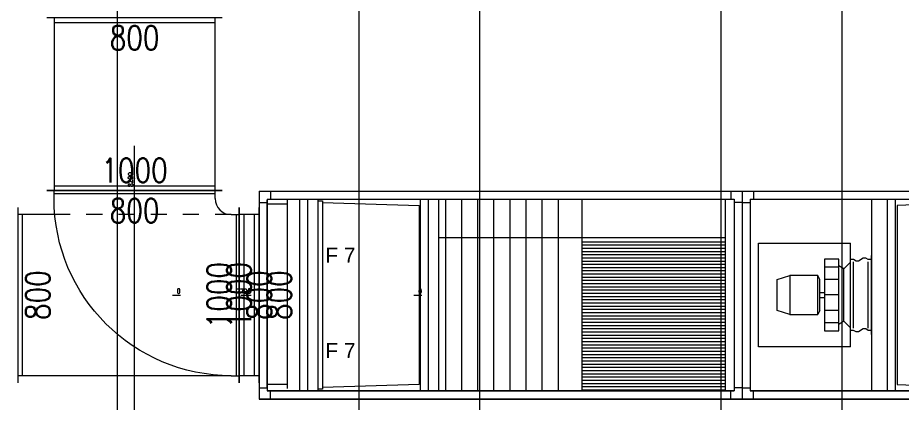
# Model space of a CAD drawing. Extents: x 6529560 to 6558080, y 5579316 to 5588131.
# Drawn here: x 6543279.13 to 6543284.63, y 5579514.83 to 5579517.22 of the extents above; entities that cross this region are included whole.
import ezdxf

# ---------------------------------------------------------------- set-up
doc = ezdxf.new("R2010")
doc.units = 0
doc.header["$MEASUREMENT"] = 0
doc.linetypes.add('ACAD_ISO10W100', pattern=[18, 12, -3, 0, -3])
doc.linetypes.add('DASHED', pattern=[0.75, 0.5, -0.25])
doc.layers.get('0').update_dxf_attribs({"color": 2, "linetype": 'CONTINUOUS', "lineweight": 5})
for name, color, linetype in [('1', 2, 'CONTINUOUS'), ('FLUID-NC2 czerpnia', 7, 'CONTINUOUS'), ('FLUID-NC2 czerpnia-150-DIM', 7, 'CONTINUOUS'), ('FLUID-NC2 czerpnia-30-ARRDU', 7, 'CONTINUOUS'), ('FLUID-WC2 wyrzut', 7, 'CONTINUOUS'), ('FLUID-WC2 wyrzut-150-DIM', 7, 'CONTINUOUS'), ('FLUID-WC2 wyrzut-30-ARRDU', 7, 'CONTINUOUS'), ('FLUID-WC2 wyrzut-HID', 7, 'CONTINUOUS')]:
    doc.layers.add(name, color=color, linetype=linetype)
for name, color, linetype, lineweight in [('arch_osie', 181, 'CONTINUOUS', 5), ('arch_zadaszenie_raster', 76, 'CONTINUOUS', 15), ('IS_CIĘŻARY', 1, 'CONTINUOUS', 25)]:
    doc.layers.add(name, color=color, linetype=linetype, lineweight=lineweight)
doc.styles.add('FDBES', font='simplex.shx')
doc.styles.add('simplex', font='simplex.shx', dxfattribs={"width": 0.8})
doc.styles.get("Standard").update_dxf_attribs({"font": 'arial.ttf', "width": 0.75})
doc.dimstyles.new('FDBES', dxfattribs={"dimscale": 50, "dimtxt": 4, "dimasz": 2.5, "dimexe": 0.8, "dimexo": 2, "dimgap": 1, "dimtad": 1, "dimdsep": 46, "dimtxsty": 'FDBES', "dimcen": 2.5, "dimclrd": 4, "dimclre": 5, "dimadec": 0, "dimazin": 0, "dimtfac": 1, "dimtmove": 0, "dimatfit": 3, "dimfxl": 1, "dimarcsym": 0})

# ---------------------------------------------------------------- blocks, each defined once
blk = doc.blocks.new('A$C27407B16')
at = {"layer": '1'}
for p, q in [((-6.5124604589e-06, 1289.999998060119), (274.9999934875396, 1289.999998060119)), ((-6.5124604589e-06, 1289.999998060119), (-6.5124604589e-06, -1.9398803488e-06)), ((69.99999348753954, 1289.999998060119), (69.99999348753954, 1239.999998060119)), ((274.9999934875396, 1289.999998060119), (1024.999993487539, 1289.999998060119)), ((1024.999993487539, 1289.999998060119), (2999.99999348754, 1289.999998060119)), ((2929.99999348754, 1289.999998060119), (2929.99999348754, 1239.999998060119)), ((2999.99999348754, 1289.999998060119), (2999.99999348754, -1.9398803488e-06)), ((2999.99999348754, 1289.999998060119), (3924.99999348754, 1289.999998060119)), ((2999.99999348754, 1289.999998060119), (2999.99999348754, -1.9398803488e-06)), ((3069.99999348754, 1289.999998060119), (3069.99999348754, 1239.999998060119)), ((3924.99999348754, 1289.999998060119), (4449.99999348754, 1289.999998060119)), ((4379.999993487539, 1289.999998060119), (4379.999993487539, 1239.999998060119)), ((4449.99999348754, 1289.999998060119), (4449.99999348754, -1.9398803488e-06)), ((-6.5124604589e-06, 1219.999998060119), (49.99999348753954, 1219.999998060119)), ((49.99999348753954, 1239.999998060119), (274.9999934875396, 1239.999998060119)), ((49.99999348753954, 1239.999998060119), (49.99999348753954, 49.99999806011965)), ((49.99999348753954, 64.99999806011965), (49.99999348753954, 1234.99999806012)), ((174.9999934875395, 1209.999998060119), (49.99999348753954, 1209.999998060119)), ((174.9999934875395, 64.99999806011965), (174.9999934875395, 1234.99999806012)), ((249.9999934875396, 1239.999998060119), (249.9999934875396, 49.99999806011965)), ((274.9999934875396, 1239.999998060119), (1024.999993487539, 1239.999998060119)), ((299.9999934875395, 1239.999998060119), (299.9999934875395, 49.99999806011965)), ((362.9999934875395, 1240.99999806012), (362.9999934875395, 50.99999806011965)), ((362.9999934875395, 1230.999998060119), (392.9999934875395, 1230.999998060119)), ((392.9999934875395, 1230.999998060119), (392.9999934875395, 60.99999806011965)), ((392.9999934875395, 1220.99999806012), (992.9999934875395, 1200.99999806012)), ((999.9999934875395, 1239.999998060119), (999.9999934875395, 49.99999806011965)), ((1024.999993487539, 1239.999998060119), (2949.99999348754, 1239.999998060119)), ((1049.999993487539, 1239.999998060119), (1049.999993487539, 49.99999806011965)), ((1112.999993487539, 1240.99999806012), (1112.999993487539, 50.99999806011965)), ((1157.999993487539, 1002.999998060119), (1157.999993487539, 1240.99999806012)), ((1257.999993487539, 1002.999998060119), (1257.999993487539, 1240.99999806012)), ((1357.999993487539, 1002.999998060119), (1357.999993487539, 1240.99999806012)), ((1457.999993487539, 1002.999998060119), (1457.999993487539, 1240.99999806012)), ((1557.999993487539, 1002.999998060119), (1557.999993487539, 1240.99999806012)), ((1657.999993487539, 1002.999998060119), (1657.999993487539, 1240.99999806012)), ((1757.999993487539, 1002.999998060119), (1757.999993487539, 1240.99999806012)), ((1857.999993487539, 1002.999998060119), (1857.999993487539, 1240.99999806012)), ((2002.99999348754, 1240.99999806012), (2002.99999348754, 50.99999806011965)), ((2892.99999348754, 1240.99999806012), (2892.99999348754, 50.99999806011965)), ((2949.99999348754, 1239.999998060119), (2949.99999348754, 49.99999806011965)), ((2999.99999348754, 1219.999998060119), (2949.99999348754, 1219.999998060119)), ((2999.99999348754, 1219.999998060119), (3049.99999348754, 1219.999998060119)), ((3049.99999348754, 1239.999998060119), (3924.99999348754, 1239.999998060119)), ((3049.99999348754, 1239.999998060119), (3049.99999348754, 49.99999806011965)), ((3801.99999348754, 1240.99999806012), (3801.99999348754, 50.99999806011965)), ((3899.99999348754, 1239.999998060119), (3899.99999348754, 49.99999806011965)), ((3924.99999348754, 1239.999998060119), (4399.999993487539, 1239.999998060119)), ((3949.99999348754, 1239.999998060119), (3949.99999348754, 49.99999806011965)), ((4462.999993487539, 1220.99999806012), (3962.999993487539, 1200.99999806012)), ((4399.999993487539, 1239.999998060119), (4399.999993487539, 49.99999806011965)), ((4449.99999348754, 1219.999998060119), (4399.999993487539, 1219.999998060119)), ((4492.999993487539, 1230.999998060119), (4462.999993487539, 1230.999998060119)), ((4462.999993487539, 1230.999998060119), (4462.999993487539, 60.99999806011965)), ((992.9999934875395, 1200.99999806012), (992.9999934875395, 90.99999806011965)), ((3962.999993487539, 1200.99999806012), (3962.999993487539, 90.99999806011965)), ((4449.99999348754, 119.9999980601196), (4449.99999348754, 1169.999998060119)), ((4529.999993487539, 1153.999998060119), (4499.99999348754, 1135.999998060119)), ((4544.999993487539, 1153.999998060119), (4529.999993487539, 1153.999998060119)), ((4559.999993487539, 1144.999998060119), (4544.999993487539, 1153.999998060119)), ((4579.999993487539, 119.9999980601196), (4579.999993487539, 1169.999998060119)), ((4469.999993487539, 1144.999998060119), (4449.99999348754, 1144.999998060119)), ((4484.99999348754, 1135.999998060119), (4469.999993487539, 1144.999998060119)), ((4469.999993487539, 158.9999980601196), (4469.999993487539, 1130.999998060119)), ((4499.99999348754, 1135.999998060119), (4484.99999348754, 1135.999998060119)), ((4579.999993487539, 1144.999998060119), (4559.999993487539, 1144.999998060119)), ((4559.999993487539, 158.9999980601196), (4559.999993487539, 1130.999998060119)), ((1112.999993487539, 1002.999998060119), (2892.99999348754, 1002.999998060119)), ((1157.999993487539, 50.99999806011965), (1157.999993487539, 1002.999998060119)), ((1257.999993487539, 50.99999806011965), (1257.999993487539, 1002.999998060119)), ((1357.999993487539, 50.99999806011965), (1357.999993487539, 1002.999998060119)), ((1457.999993487539, 50.99999806011965), (1457.999993487539, 1002.999998060119)), ((1557.999993487539, 50.99999806011965), (1557.999993487539, 1002.999998060119)), ((1657.999993487539, 50.99999806011965), (1657.999993487539, 1002.999998060119)), ((1757.999993487539, 50.99999806011965), (1757.999993487539, 1002.999998060119)), ((1857.999993487539, 50.99999806011965), (1857.999993487539, 1002.999998060119)), ((2002.99999348754, 976.9999980601197), (2892.99999348754, 976.9999980601197)), ((2002.99999348754, 956.9999980601195), (2892.99999348754, 956.9999980601195)), ((2002.99999348754, 936.9999980601197), (2892.99999348754, 936.9999980601197)), ((3101.99999348754, 323.9999980601197), (3101.99999348754, 966.9999980601197)), ((3101.99999348754, 966.9999980601197), (3671.99999348754, 966.9999980601197)), ((3671.99999348754, 323.9999980601197), (3671.99999348754, 966.9999980601197)), ((2002.99999348754, 916.9999980601197), (2892.99999348754, 916.9999980601197)), ((2002.99999348754, 896.9999980601197), (2892.99999348754, 896.9999980601197)), ((3671.99999348754, 400.9999980601196), (3671.99999348754, 890.9999980601197)), ((3801.99999348754, 400.9999980601196), (3801.99999348754, 890.9999980601197)), ((2002.99999348754, 876.9999980601197), (2892.99999348754, 876.9999980601197)), ((2002.99999348754, 856.9999980601195), (2892.99999348754, 856.9999980601195)), ((2002.99999348754, 836.9999980601197), (2892.99999348754, 836.9999980601197)), ((3599.99999348754, 867.9999980601197), (3511.99999348754, 867.9999980601197)), ((3511.99999348754, 867.9999980601197), (3511.99999348754, 422.9999980601196)), ((3599.99999348754, 422.9999980601196), (3599.99999348754, 867.9999980601197)), ((3631.99999348754, 807.9999980601197), (3599.99999348754, 827.9999980601197)), ((3631.99999348754, 807.9999980601197), (3671.99999348754, 848.9999980601195)), ((3691.99999348754, 865.9999980601197), (3671.99999348754, 865.9999980601197)), ((3706.99999348754, 856.9999980601195), (3691.99999348754, 865.9999980601197)), ((3691.99999348754, 439.9999980601196), (3691.99999348754, 851.9999980601197)), ((3721.99999348754, 856.9999980601195), (3706.99999348754, 856.9999980601195)), ((3751.999993487539, 874.9999980601197), (3721.99999348754, 856.9999980601195)), ((3766.99999348754, 874.9999980601197), (3751.999993487539, 874.9999980601197)), ((3781.99999348754, 865.9999980601197), (3766.99999348754, 874.9999980601197)), ((3801.99999348754, 865.9999980601197), (3781.99999348754, 865.9999980601197)), ((3781.99999348754, 439.9999980601196), (3781.99999348754, 851.9999980601197)), ((2002.99999348754, 816.9999980601197), (2892.99999348754, 816.9999980601197)), ((2002.99999348754, 796.9999980601197), (2892.99999348754, 796.9999980601197)), ((2002.99999348754, 776.9999980601197), (2892.99999348754, 776.9999980601197)), ((3599.99999348754, 817.9999980601197), (3511.99999348754, 817.9999980601197)), ((3631.99999348754, 483.9999980601196), (3631.99999348754, 807.9999980601197)), ((2002.99999348754, 756.9999980601197), (2892.99999348754, 756.9999980601197)), ((2002.99999348754, 736.9999980601197), (2892.99999348754, 736.9999980601197)), ((2002.99999348754, 716.9999980601197), (2892.99999348754, 716.9999980601197)), ((3215.999993487539, 742.9999980601197), (3295.99999348754, 766.9999980601197)), ((3215.999993487539, 548.9999980601197), (3215.999993487539, 742.9999980601197)), ((3468.999993487539, 766.9999980601197), (3295.99999348754, 766.9999980601197)), ((3295.99999348754, 766.9999980601197), (3295.99999348754, 523.9999980601197)), ((3481.99999348754, 742.9999980601197), (3468.999993487539, 766.9999980601197)), ((3468.999993487539, 523.9999980601197), (3468.999993487539, 766.9999980601197)), ((3481.99999348754, 548.9999980601197), (3481.99999348754, 742.9999980601197)), ((3599.99999348754, 742.9999980601197), (3511.99999348754, 742.9999980601197)), ((2002.99999348754, 696.9999980601197), (2892.99999348754, 696.9999980601197)), ((2002.99999348754, 676.9999980601197), (2892.99999348754, 676.9999980601197)), ((3481.99999348754, 660.9999980601197), (3511.99999348754, 660.9999980601197)), ((2002.99999348754, 656.9999980601197), (2892.99999348754, 656.9999980601197)), ((2002.99999348754, 636.9999980601197), (2892.99999348754, 636.9999980601197)), ((2002.99999348754, 616.9999980601197), (2892.99999348754, 616.9999980601197)), ((3481.99999348754, 630.9999980601197), (3511.99999348754, 630.9999980601197)), ((3599.99999348754, 645.9999980601197), (3511.99999348754, 645.9999980601197)), ((2002.99999348754, 596.9999980601197), (2892.99999348754, 596.9999980601197)), ((2002.99999348754, 576.9999980601197), (2892.99999348754, 576.9999980601197)), ((2002.99999348754, 556.9999980601197), (2892.99999348754, 556.9999980601197)), ((2002.99999348754, 536.9999980601197), (2892.99999348754, 536.9999980601197)), ((2002.99999348754, 516.9999980601197), (2892.99999348754, 516.9999980601197)), ((2002.99999348754, 496.9999980601196), (2892.99999348754, 496.9999980601196)), ((3295.99999348754, 523.9999980601197), (3215.999993487539, 548.9999980601197)), ((3295.99999348754, 523.9999980601197), (3468.999993487539, 523.9999980601197)), ((3481.99999348754, 548.9999980601197), (3468.999993487539, 523.9999980601197)), ((3599.99999348754, 548.9999980601197), (3511.99999348754, 548.9999980601197)), ((2002.99999348754, 476.9999980601197), (2892.99999348754, 476.9999980601197)), ((2002.99999348754, 456.9999980601196), (2892.99999348754, 456.9999980601196)), ((3599.99999348754, 472.9999980601196), (3511.99999348754, 472.9999980601196)), ((3631.99999348754, 483.9999980601196), (3599.99999348754, 462.9999980601196)), ((3671.99999348754, 442.9999980601196), (3631.99999348754, 483.9999980601196)), ((2002.99999348754, 436.9999980601196), (2892.99999348754, 436.9999980601196)), ((2002.99999348754, 416.9999980601196), (2892.99999348754, 416.9999980601196)), ((2002.99999348754, 396.9999980601197), (2892.99999348754, 396.9999980601197)), ((3511.99999348754, 422.9999980601196), (3599.99999348754, 422.9999980601196)), ((3691.99999348754, 425.9999980601196), (3671.99999348754, 425.9999980601196)), ((3706.99999348754, 416.9999980601196), (3691.99999348754, 425.9999980601196)), ((3721.99999348754, 416.9999980601196), (3706.99999348754, 416.9999980601196)), ((3751.999993487539, 434.9999980601196), (3721.99999348754, 416.9999980601196)), ((3766.99999348754, 434.9999980601196), (3751.999993487539, 434.9999980601196)), ((3781.99999348754, 425.9999980601196), (3766.99999348754, 434.9999980601196)), ((3801.99999348754, 425.9999980601196), (3781.99999348754, 425.9999980601196)), ((2002.99999348754, 376.9999980601197), (2892.99999348754, 376.9999980601197)), ((2002.99999348754, 356.9999980601196), (2892.99999348754, 356.9999980601196)), ((2002.99999348754, 336.9999980601197), (2892.99999348754, 336.9999980601197)), ((2002.99999348754, 316.9999980601196), (2892.99999348754, 316.9999980601196)), ((2002.99999348754, 296.9999980601197), (2892.99999348754, 296.9999980601197)), ((2002.99999348754, 276.9999980601197), (2892.99999348754, 276.9999980601197)), ((3671.99999348754, 323.9999980601197), (3101.99999348754, 323.9999980601197)), ((2002.99999348754, 256.9999980601196), (2892.99999348754, 256.9999980601196)), ((2002.99999348754, 236.9999980601197), (2892.99999348754, 236.9999980601197)), ((2002.99999348754, 216.9999980601196), (2892.99999348754, 216.9999980601196)), ((2002.99999348754, 196.9999980601196), (2892.99999348754, 196.9999980601196)), ((2002.99999348754, 176.9999980601196), (2892.99999348754, 176.9999980601196)), ((2002.99999348754, 156.9999980601196), (2892.99999348754, 156.9999980601196)), ((2002.99999348754, 136.9999980601196), (2892.99999348754, 136.9999980601196)), ((2002.99999348754, 116.9999980601196), (2892.99999348754, 116.9999980601196)), ((4469.999993487539, 144.9999980601196), (4449.99999348754, 144.9999980601196)), ((4484.99999348754, 135.9999980601196), (4469.999993487539, 144.9999980601196)), ((4499.99999348754, 135.9999980601196), (4484.99999348754, 135.9999980601196)), ((4529.999993487539, 153.9999980601196), (4499.99999348754, 135.9999980601196)), ((4544.999993487539, 153.9999980601196), (4529.999993487539, 153.9999980601196)), ((4559.999993487539, 144.9999980601196), (4544.999993487539, 153.9999980601196)), ((4579.999993487539, 144.9999980601196), (4559.999993487539, 144.9999980601196)), ((-6.5124604589e-06, 69.99999806011965), (49.99999348753954, 69.99999806011965)), ((174.9999934875395, 89.99999806011965), (49.99999348753954, 89.99999806011965)), ((392.9999934875395, 60.99999806011965), (362.9999934875395, 60.99999806011965)), ((992.9999934875395, 90.99999806011965), (392.9999934875395, 70.99999806011965)), ((2002.99999348754, 96.99999806011967), (2892.99999348754, 96.99999806011967)), ((2002.99999348754, 76.99999806011965), (2892.99999348754, 76.99999806011965)), ((2002.99999348754, 56.99999806011965), (2892.99999348754, 56.99999806011965)), ((2999.99999348754, 69.99999806011965), (2949.99999348754, 69.99999806011965)), ((2999.99999348754, 69.99999806011965), (3049.99999348754, 69.99999806011965)), ((3962.999993487539, 90.99999806011965), (4462.999993487539, 70.99999806011965)), ((4449.99999348754, 69.99999806011965), (4399.999993487539, 69.99999806011965)), ((4462.999993487539, 60.99999806011965), (4492.999993487539, 60.99999806011965)), ((49.99999348753954, 49.99999806011965), (274.9999934875396, 49.99999806011965)), ((274.9999934875396, 49.99999806011965), (49.99999348753954, 49.99999806011965)), ((69.99999348753954, -1.9398803488e-06), (69.99999348753954, 49.99999806011965)), ((274.9999934875396, 49.99999806011965), (1024.999993487539, 49.99999806011965)), ((1024.999993487539, 49.99999806011965), (274.9999934875396, 49.99999806011965)), ((1024.999993487539, 49.99999806011965), (2949.99999348754, 49.99999806011965)), ((2949.99999348754, 49.99999806011965), (1024.999993487539, 49.99999806011965)), ((2929.99999348754, -1.9398803488e-06), (2929.99999348754, 49.99999806011965)), ((3049.99999348754, 49.99999806011965), (3924.99999348754, 49.99999806011965)), ((3924.99999348754, 49.99999806011965), (3049.99999348754, 49.99999806011965)), ((3069.99999348754, -1.9398803488e-06), (3069.99999348754, 49.99999806011965)), ((3924.99999348754, 49.99999806011965), (4399.999993487539, 49.99999806011965)), ((4399.999993487539, 49.99999806011965), (3924.99999348754, 49.99999806011965)), ((4379.999993487539, -1.9398803488e-06), (4379.999993487539, 49.99999806011965)), ((-6.5124604589e-06, -1.9398803488e-06), (274.9999934875396, -1.9398803488e-06)), ((274.9999934875396, -1.9398803488e-06), (-6.5124604589e-06, -1.9398803488e-06)), ((274.9999934875396, -1.9398803488e-06), (1024.999993487539, -1.9398803488e-06)), ((1024.999993487539, -1.9398803488e-06), (274.9999934875396, -1.9398803488e-06)), ((1024.999993487539, -1.9398803488e-06), (2999.99999348754, -1.9398803488e-06)), ((2999.99999348754, -1.9398803488e-06), (1024.999993487539, -1.9398803488e-06)), ((2999.99999348754, -1.9398803488e-06), (3924.99999348754, -1.9398803488e-06)), ((3924.99999348754, -1.9398803488e-06), (2999.99999348754, -1.9398803488e-06)), ((3924.99999348754, -1.9398803488e-06), (4449.99999348754, -1.9398803488e-06)), ((4449.99999348754, -1.9398803488e-06), (3924.99999348754, -1.9398803488e-06))]:
    blk.add_line(p, q, dxfattribs=at)
for s, p in [('F 7', (409.9999934875395, 846.9999980601197)), ('F 5', (4295.99999348754, 846.9999980601197)), ('F 7', (409.9999934875395, 253.9999980601197)), ('F 5', (4295.99999348754, 253.9999980601197))]:
    blk.add_text(s, height=93, dxfattribs=at).set_placement(p)
blk = doc.blocks.new('*U808')
at = {"color": 0, "linetype": 'ByBlock', "lineweight": -2}
for p, q in [((519.4451149631604, 499.9999999999708), (750, 499.9999999999708)), ((-575.9999999999709, -500.0000000000291), (750, -500.0000000000291))]:
    blk.add_line(p, q, dxfattribs=at)
at = {"color": 210, "linetype": 'Continuous', "lineweight": -3}
blk.add_line((720, -500.0000000000291), (720, 499.9999999999708), dxfattribs=at)
at = {"color": 210, "linetype": 'Continuous', "lineweight": -2}
for p, q in [((750, 545), (750, 499.9999999999708)), ((750, 499.9999999999708), (750, -500.0000000000291)), ((750, -500.0000000000291), (750, -545))]:
    blk.add_line(p, q, dxfattribs=at)
at = {"layer": 'FLUID-WC2 wyrzut-HID', "color": 8, "linetype": 'DASHED', "lineweight": -3}
for p, q in [((-750, 499.9999999999708), (-750, -500.0000000000291)), ((-750, 499.9999999999708), (-575.9999999999709, 499.9999999999708)), ((-575.9999999999709, 499.9999999999708), (519.4451149631604, 499.9999999999708)), ((-750, -500.0000000000291), (-575.9999999999709, -500.0000000000291))]:
    blk.add_line(p, q, dxfattribs=at)
blk = doc.blocks.new('*U809')
at = {"color": 0, "linetype": 'ByBlock', "lineweight": -2}
for p, q in [((550, 550.0000000000291), (600, 550.0000000000291)), ((550, -450), (600, -450)), ((-550, -549.9999999999708), (-550, -599.9999999999708)), ((450, -549.9999999999708), (450, -599.9999999999708))]:
    blk.add_line(p, q, dxfattribs=at)
at = {"color": 160, "linetype": 'Continuous', "lineweight": -3}
for p, q in [((580, -450), (580, 550)), ((450, -580), (-550, -580))]:
    blk.add_line(p, q, dxfattribs=at)
at = {"color": 160, "linetype": 'Continuous', "lineweight": -2}
for p, q in [((600, 595.0000000000291), (600, 550.0000000000291)), ((600, 550.0000000000291), (600, -449.9999999999708)), ((600, -449.9999999999708), (600, -494.9999999999708)), ((-550, -600), (-595, -600)), ((450, -600), (-550, -600)), ((495.0000000000017, -600), (450, -600))]:
    blk.add_line(p, q, dxfattribs=at)
at = {"color": 0, "linetype": 'ByBlock', "lineweight": -2}
blk.add_ellipse((550, -549.9999999999708), major_axis=(-1100, -1.620248e-10), ratio=1, start_param=-1.570796326794896, end_param=-1.474e-13, dxfattribs=at)
blk.add_ellipse((550, -549.9999999999708), major_axis=(-1100, -1.620248e-10), ratio=1, start_param=-1.570796326794896, end_param=-1.474e-13, dxfattribs=at)
at = {"color": 0, "linetype": 'ByBlock', "lineweight": -2, "extrusion": (-1e-16, 1e-16, -1)}
blk.add_ellipse((550, -549.9999999999708), major_axis=(-1.22e-14, 100), ratio=1, start_param=-1.570796326794896, end_param=-1.457e-13, dxfattribs=at)
blk.add_ellipse((550, -549.9999999999708), major_axis=(-1.22e-14, 100), ratio=1, start_param=-1.570796326794896, end_param=-1.457e-13, dxfattribs=at)
blk = doc.blocks.new('*U810')
at = {"color": 160, "linetype": 'Continuous', "lineweight": -2}
for p, q in [((-62, 500), (-62, 544.9999999999708)), ((-62, -500), (-62, 500)), ((61.99999999999818, 545), (61.99999999999818, 500)), ((61.99999999999818, 500), (61.99999999999818, -500)), ((-62, -545.0000000000291), (-62, -500)), ((61.99999999999818, -500), (61.99999999999818, -545))]:
    blk.add_line(p, q, dxfattribs=at)
at = {"color": 0, "linetype": 'ByBlock', "lineweight": -2}
for p, q in [((-62, 500), (61.99999999999818, 500)), ((-62, -500.0000000000291), (61.99999999999818, -500.0000000000291))]:
    blk.add_line(p, q, dxfattribs=at)
at = {"color": 160, "linetype": 'Continuous', "lineweight": -3}
for p, q in [((-32, -500.0000000000291), (-32, 499.9999999999708)), ((31.99999999999818, -500.0000000000291), (31.99999999999818, 499.9999999999708))]:
    blk.add_line(p, q, dxfattribs=at)
blk = doc.blocks.new('*U860')
at = {"color": 160, "linetype": 'Continuous', "lineweight": -2}
for p, q in [((-536.4999999999708, 544.9999999999981), (-536.4999999999708, 499.9999999999982)), ((-536.4999999999708, 499.9999999999982), (-536.4999999999708, -500)), ((536.5000000000291, 499.9999999999982), (536.5000000000291, 544.9999999999981)), ((536.5000000000291, -500), (536.5000000000291, 499.9999999999982)), ((-536.4999999999708, -500), (-536.4999999999708, -545)), ((536.5000000000291, -545), (536.5000000000291, -500))]:
    blk.add_line(p, q, dxfattribs=at)
at = {"color": 0, "linetype": 'ByBlock', "lineweight": -2}
for p, q in [((536.5000000000291, 499.9999999999963), (-536.4999999999708, 499.9999999999963)), ((-536.4999999999708, -500), (536.5000000000291, -500))]:
    blk.add_line(p, q, dxfattribs=at)
at = {"color": 160, "linetype": 'Continuous', "lineweight": -3}
for p, q in [((-506.4999999999709, 499.9999999999963), (-506.4999999999709, -500.0000000000018)), ((506.500000000029, 499.9999999999963), (506.500000000029, -500.0000000000018))]:
    blk.add_line(p, q, dxfattribs=at)
blk = doc.blocks.new('*U950')
at = {"color": 0, "linetype": 'ByBlock', "lineweight": -2}
for p, q in [((519.4451149631622, 500), (750.0000000000018, 500)), ((-575.9999999999709, -499.9999999999708), (750.0000000000018, -499.9999999999708))]:
    blk.add_line(p, q, dxfattribs=at)
at = {"color": 210, "linetype": 'Continuous', "lineweight": -3}
blk.add_line((720, -499.9999999999708), (720, 500.0000000000291), dxfattribs=at)
at = {"color": 210, "linetype": 'Continuous', "lineweight": -2}
for p, q in [((750.0000000000018, 545), (750.0000000000018, 500)), ((750.0000000000018, 500), (750.0000000000018, -500)), ((750.0000000000018, -500), (750.0000000000018, -544.9999999999708))]:
    blk.add_line(p, q, dxfattribs=at)
at = {"layer": 'FLUID-WC2 wyrzut-HID', "color": 8, "linetype": 'DASHED', "lineweight": -3}
for p, q in [((-749.9999999999982, 500), (-749.9999999999982, -500)), ((-749.9999999999982, 500), (-575.9999999999709, 500)), ((-575.9999999999709, 500), (519.4451149631622, 500)), ((-749.9999999999982, -499.9999999999708), (-575.9999999999709, -499.9999999999708))]:
    blk.add_line(p, q, dxfattribs=at)
blk = doc.blocks.new('*U951')
at = {"color": 0, "linetype": 'ByBlock', "lineweight": -2}
for p, q in [((550, 549.9999999999708), (600, 549.9999999999708)), ((550, -450.0000000000291), (600, -450.0000000000291)), ((-550.0000000000018, -550), (-550.0000000000018, -600)), ((449.9999999999982, -550), (449.9999999999982, -600))]:
    blk.add_line(p, q, dxfattribs=at)
at = {"color": 160, "linetype": 'Continuous', "lineweight": -3}
for p, q in [((580, -450.0000000000291), (580, 550)), ((449.9999999999982, -580.0000000000291), (-550.0000000000018, -580.0000000000291))]:
    blk.add_line(p, q, dxfattribs=at)
at = {"color": 160, "linetype": 'Continuous', "lineweight": -2}
for p, q in [((600, 594.9999999999708), (600, 549.9999999999708)), ((600, 549.9999999999708), (600, -450.0000000000581)), ((600, -450.0000000000581), (600, -495.0000000000291)), ((-550.0000000000018, -600.0000000000291), (-595, -600.0000000000291)), ((449.9999999999982, -600.0000000000291), (-550.0000000000018, -600.0000000000291)), ((495, -600.0000000000291), (449.9999999999982, -600.0000000000291))]:
    blk.add_line(p, q, dxfattribs=at)
at = {"color": 0, "linetype": 'ByBlock', "lineweight": -2}
blk.add_ellipse((550, -550), major_axis=(-1100, -1.620248e-10), ratio=1, start_param=-1.570796326794896, end_param=-1.474e-13, dxfattribs=at)
blk.add_ellipse((550, -550), major_axis=(-1100, -1.620248e-10), ratio=1, start_param=-1.570796326794896, end_param=-1.474e-13, dxfattribs=at)
at = {"color": 0, "linetype": 'ByBlock', "lineweight": -2, "extrusion": (-1e-16, 1e-16, -1)}
blk.add_ellipse((550, -550), major_axis=(-1.22e-14, 100), ratio=1, start_param=-1.570796326794896, end_param=-1.457e-13, dxfattribs=at)
blk.add_ellipse((550, -550), major_axis=(-1.22e-14, 100), ratio=1, start_param=-1.570796326794896, end_param=-1.457e-13, dxfattribs=at)
blk = doc.blocks.new('*U949')
at = {"color": 160, "linetype": 'Continuous', "lineweight": -2}
for p, q in [((-61.99999999999818, 500.0000000000291), (-61.99999999999818, 545.0000000000291)), ((-61.99999999999818, -500), (-61.99999999999818, 500.0000000000291)), ((62, 545.0000000000291), (62, 500.0000000000291)), ((62, 500.0000000000291), (62, -500)), ((-61.99999999999818, -544.9999999999708), (-61.99999999999818, -500)), ((62, -500), (62, -544.9999999999708))]:
    blk.add_line(p, q, dxfattribs=at)
at = {"color": 0, "linetype": 'ByBlock', "lineweight": -2}
for p, q in [((-61.99999999999818, 500.0000000000291), (62, 500.0000000000291)), ((-61.99999999999818, -499.9999999999708), (62, -499.9999999999708))]:
    blk.add_line(p, q, dxfattribs=at)
at = {"color": 160, "linetype": 'Continuous', "lineweight": -3}
for p, q in [((-31.99999999999818, -499.9999999999708), (-31.99999999999818, 500.0000000000581)), ((32, -499.9999999999708), (32, 500.0000000000581))]:
    blk.add_line(p, q, dxfattribs=at)
blk = doc.blocks.new('*U952')
at = {"color": 160, "linetype": 'Continuous', "lineweight": -2}
for p, q in [((-536.4999999999708, 545.0000000000017), (-536.4999999999708, 500)), ((-536.4999999999708, 500), (-536.4999999999708, -500)), ((536.5000000000291, 500), (536.5000000000291, 545.0000000000017)), ((536.5000000000291, -500), (536.5000000000291, 500)), ((-536.4999999999708, -500), (-536.4999999999708, -545)), ((536.5000000000291, -545), (536.5000000000291, -500))]:
    blk.add_line(p, q, dxfattribs=at)
at = {"color": 0, "linetype": 'ByBlock', "lineweight": -2}
for p, q in [((536.5000000000291, 500.0000000000018), (-536.4999999999708, 500.0000000000018)), ((-536.4999999999708, -500), (536.5000000000291, -500))]:
    blk.add_line(p, q, dxfattribs=at)
at = {"color": 160, "linetype": 'Continuous', "lineweight": -3}
for p, q in [((-506.4999999999709, 500.0000000000018), (-506.4999999999709, -499.9999999999982)), ((506.5, 500.0000000000018), (506.5, -499.9999999999982))]:
    blk.add_line(p, q, dxfattribs=at)
blk = doc.blocks.new('*U790')
at = {"color": 1, "insert": (0, 0), "char_height": 30, "attachment_point": 6, "style": 'simplex'}
blk.add_mtext('0\\P ', dxfattribs=at)
at = {"color": 2}
blk.add_leader([(-50, 0), (0, 0)], dimstyle='FDBES', override={"dimscale": 10, "dimclrd": 1}, dxfattribs=at)
blk = doc.blocks.new('*U791')
at = {"color": 1, "insert": (0, 0), "char_height": 30, "attachment_point": 6, "style": 'simplex'}
blk.add_mtext('0\\P ', dxfattribs=at)
at = {"color": 2}
blk.add_leader([(-50, 0), (0, 0)], dimstyle='FDBES', override={"dimscale": 10, "dimclrd": 1}, dxfattribs=at)
blk = doc.blocks.new('*U788')
at = {"color": 1, "insert": (0, 0), "char_height": 30, "attachment_point": 6, "style": 'simplex'}
blk.add_mtext('0\\P ', dxfattribs=at)
blk.add_leader([(-50, 0), (0, 0)], dimstyle='FDBES', override={"dimscale": 10, "dimclrd": 1})
blk = doc.blocks.new('*U789')
at = {"color": 1, "insert": (0, 0), "char_height": 30, "attachment_point": 6, "style": 'simplex'}
blk.add_mtext('0\\P ', dxfattribs=at)
blk.add_leader([(-50, 0), (0, 0)], dimstyle='FDBES', override={"dimscale": 10, "dimclrd": 1})
blk = doc.blocks.new('*U861')
at = {"color": 1, "insert": (0, 0), "char_height": 30, "attachment_point": 6, "style": 'simplex'}
blk.add_mtext('7795\\P ', dxfattribs=at)
at = {"color": 2}
blk.add_leader([(-63.42857142857143, 0), (0, 0)], dimstyle='FDBES', override={"dimscale": 10, "dimclrd": 1}, dxfattribs=at)
blk = doc.blocks.new('*U877')
at = {"color": 1, "insert": (63.42857142857141, 1.41e-14), "char_height": 30, "attachment_point": 6, "style": 'simplex'}
blk.add_mtext('8220\\P ', dxfattribs=at)
at = {"color": 2}
blk.add_leader([(0, 0), (63.42857142857141, 1.41e-14)], dimstyle='FDBES', override={"dimscale": 10, "dimclrd": 1}, dxfattribs=at)

msp = doc.modelspace()

# ---------------------------------------------------------------- hatches: boundary and pattern name
at = {"layer": 'arch_zadaszenie_raster'}
h = msp.add_hatch(dxfattribs=at)
h.set_pattern_fill('ANSI32,_O', color=256, scale=6, angle=45)
h.set_pattern_definition([(90, (0, 0), (-2.25, 4e-16), []), (90, (0.7499999987414764, 0.7499999987414763), (-2.25, 4e-16), [])])
h.paths.add_polyline_path([(6543267.557206843, 5579506.670167253), (6543376.157140385, 5579506.670167253), (6543376.157140385, 5579517.970125428), (6543267.557206843, 5579517.970125428)])
h.paths.add_polyline_path([(6543333.857066277, 5579514.9894225), (6543333.857066277, 5579513.7894225), (6543339.857066277, 5579513.7894225), (6543339.857066277, 5579514.9894225)], flags=16)
h.paths.add_polyline_path([(6543345.857066275, 5579514.989421268), (6543345.857066275, 5579513.789421268), (6543351.857066276, 5579513.789421268), (6543351.857066276, 5579514.989421268)], flags=16)
h.paths.add_polyline_path([(6543344.94254697, 5579517.265056835), (6543343.382546971, 5579517.265056835), (6543343.382546971, 5579516.005056835), (6543344.94254697, 5579516.005056835)], flags=16)
h.paths.add_polyline_path([(6543295.697172761, 5579514.810125429), (6543295.697172761, 5579516.370125428), (6543293.837172764, 5579516.370125428), (6543293.837172764, 5579514.810125429)], flags=16)
h.paths.add_polyline_path([(6543295.697172761, 5579509.550125431), (6543295.697172761, 5579511.110125429), (6543293.837172764, 5579511.110125429), (6543293.837172764, 5579509.550125431)], flags=16)

# ---------------------------------------------------------------- linework, layer by layer
at = {"layer": 'arch_osie', "linetype": 'ACAD_ISO10W100', "ltscale": 0.3, "extrusion": (-4.9483178e-09, -8.026501e-10, 1)}
msp.add_lwpolyline([(6543279.857134328, 5579501.825045023), (6543279.857146354, 5579613.608385029)], dxfattribs=at)

# ---------------------------------------------------------------- block references
at = {"layer": '1', "xscale": 0.001, "yscale": 0.001, "zscale": 0.001}
msp.add_blockref('A$C27407B16', (6543280.632134699, 5579514.852452661, 16.9841045386047), dxfattribs=at)
at = {"layer": 'FLUID-NC2 czerpnia', "color": 160, "linetype": 'Continuous', "xscale": 0.001, "yscale": 0.001, "zscale": 0.001, "rotation": 89.99999999999999}
for name, p in [('*U860', (6543279.857831852, 5579516.683700543, 18.50910350129925)), ('*U952', (6543279.857831852, 5579516.683700543, 18.50910350129834))]:
    msp.add_blockref(name, p, dxfattribs=at)
at = {"layer": 'FLUID-NC2 czerpnia', "color": 160, "linetype": 'Continuous', "extrusion": (-1e-16, -1e-16, -1), "xscale": 0.001, "yscale": 0.001, "zscale": 0.001, "rotation": 180}
for name, p in [('*U809', (-6543279.907831838, 5579515.547453377, -18.50910345865336)), ('*U951', (-6543279.907831838, 5579515.547453377, -18.50910345865245))]:
    msp.add_blockref(name, p, dxfattribs=at)
at = {"layer": 'FLUID-NC2 czerpnia', "color": 160, "linetype": 'Continuous', "extrusion": (-1e-16, 0, -1), "xscale": 0.001, "yscale": 0.001, "zscale": 0.001}
for name, p in [('*U810', (-6543280.569831838, 5579515.497453377, -18.50910345797007)), ('*U949', (-6543280.569831838, 5579515.497453377, -18.50910345796916))]:
    msp.add_blockref(name, p, dxfattribs=at)
at = {"layer": 'FLUID-NC2 czerpnia-30-ARRDU', "color": 2, "xscale": 0.001, "yscale": 0.001, "zscale": 0.001, "rotation": 89.99999999999999}
msp.add_blockref('*U877', (6543279.857831852, 5579516.197200543, 18.50910350129925), dxfattribs=at)
at = {"layer": 'FLUID-WC2 wyrzut', "color": 210, "linetype": 'Continuous', "extrusion": (-1e-16, 0, -1), "xscale": 0.001, "yscale": 0.001, "zscale": 0.001}
for name in ['*U808', '*U950']:
    msp.add_blockref(name, (-6543279.881831838, 5579515.497453377, -17.48410345796952), dxfattribs=at)
at = {"layer": 'FLUID-WC2 wyrzut-30-ARRDU', "xscale": 0.001, "yscale": 0.001, "zscale": 0.001}
for name, p in [('*U791', (6543280.142963507, 5579515.49745338, 17.4822544046192)), ('*U789', (6543280.142963507, 5579515.49745338, 17.4822544046192)), ('*U790', (6543281.642963507, 5579515.49745338, 17.4822544046192)), ('*U788', (6543281.642963507, 5579515.49745338, 17.4822544046192))]:
    msp.add_blockref(name, p, dxfattribs=at)
at = {"layer": 'FLUID-WC2 wyrzut-30-ARRDU', "color": 2, "xscale": 0.001, "yscale": 0.001, "zscale": 0.001}
msp.add_blockref('*U861', (6543280.581831838, 5579515.497453377, 17.4841034571682), dxfattribs=at)
at = {"layer": 'IS_CIĘŻARY', "xscale": 0.001, "yscale": 0.001, "zscale": 0.001}
msp.add_blockref('A$C27407B16', (6543280.632134699, 5579514.852452663, 17.51910453582604), dxfattribs=at)

# ---------------------------------------------------------------- texts
at = {"layer": 'FLUID-NC2 czerpnia-150-DIM', "color": 7, "char_height": 0.15, "attachment_point": 5, "style": 'simplex'}
for insert in [(6543279.857831852, 5579517.220200544, 18.50910350129925), (6543279.857831852, 5579517.220200544, 18.50910350129834), (6543279.857831838, 5579516.147453376, 18.50910345716875), (6543279.857831838, 5579516.147453376, 17.97410345994649), (6543279.857831852, 5579516.147200543, 18.50910350129834)]:
    msp.add_mtext('1000\\P800', dxfattribs=dict(at, insert=insert))
for insert, rotation in [((6543280.507831838, 5579515.497453377, 18.50910345716875), 90), ((6543280.507831838, 5579515.497453377, 18.50910345716784), 90.00000000000001), ((6543280.631831837, 5579515.497453377, 18.50910345716875), 90), ((6543280.631831837, 5579515.497453377, 18.50910345716784), 90)]:
    msp.add_mtext('1000\\P800', dxfattribs=dict(at, insert=insert, rotation=rotation))
at = {"layer": 'FLUID-WC2 wyrzut-150-DIM', "color": 7, "char_height": 0.15, "attachment_point": 5, "style": 'simplex'}
for insert, rotation in [((6543279.131831837, 5579515.497453377, 17.4841034571682), 90.00000000000001), ((6543280.631831837, 5579515.497453377, 17.4841034571682), 90)]:
    msp.add_mtext('1000\\P800', dxfattribs=dict(at, insert=insert, rotation=rotation))

doc.saveas('drawing.dxf')
